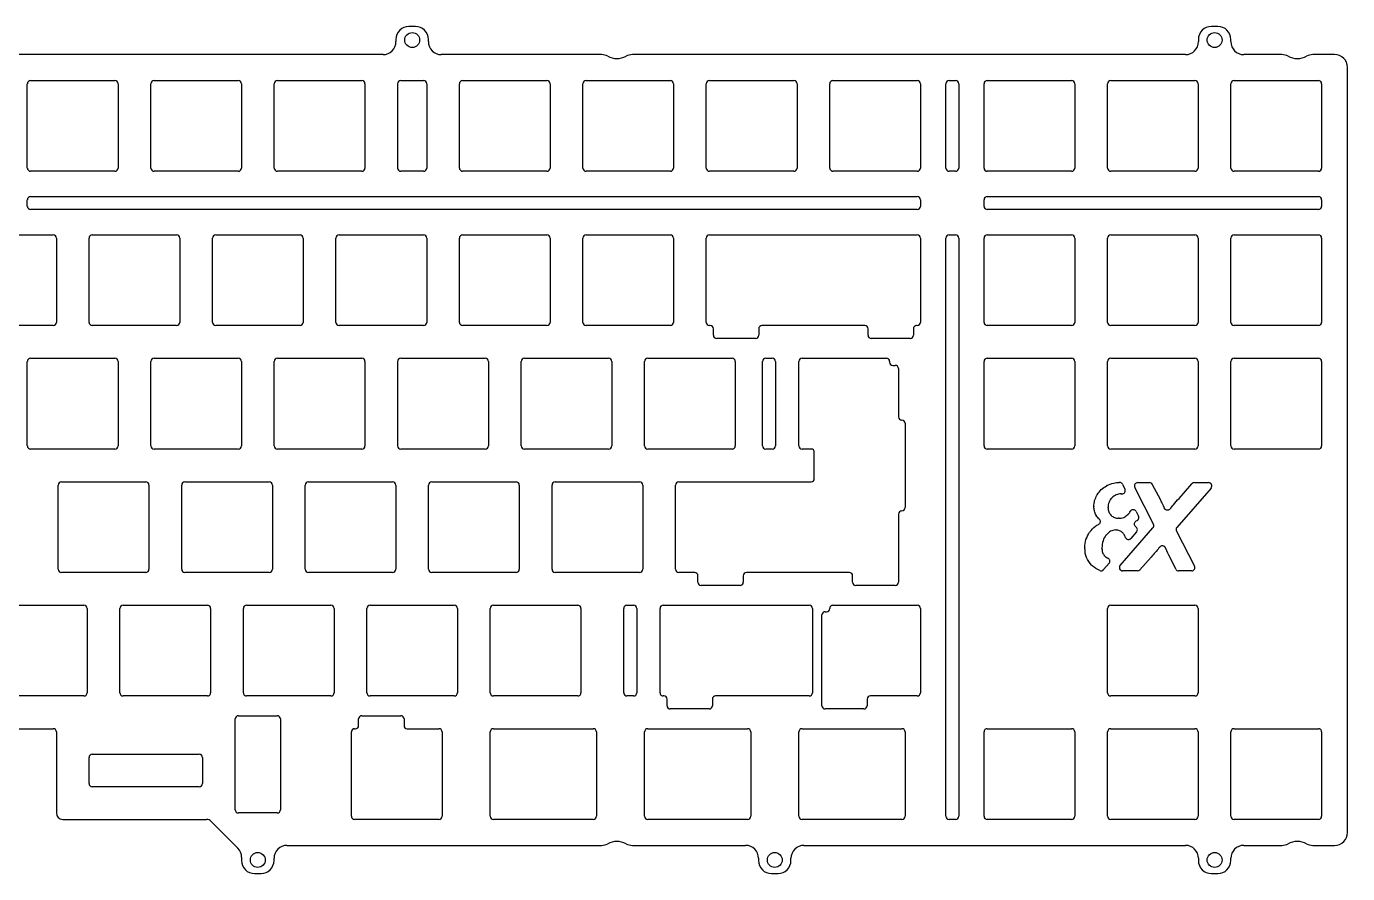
# Model space of a CAD drawing. Header units: centimetres. Extents: x 0 to 35.4, y -0.7 to 12.3.
# Drawn here: x 15.02 to 35.41, y -0.74 to 12.33 of the extents above; entities that cross this region are included whole.
import ezdxf

# ---------------------------------------------------------------- set-up
doc = ezdxf.new("R2010")
doc.units = ezdxf.units.CM
doc.header["$MEASUREMENT"] = 0
doc.layers.add('8xfullprettyfinal v1_Sketch1', color=7, linetype='Continuous')

msp = doc.modelspace()

# ---------------------------------------------------------------- linework, layer by layer
at = {"layer": '8xfullprettyfinal v1_Sketch1'}
for p, q in [((21.026, 12.334), (20.926, 12.334)), ((33.409, 12.334), (33.309, 12.334)), ((20.726, 12.134), (20.726, 12.099)), ((21.226, 12.099), (21.226, 12.134)), ((33.109, 12.134), (33.109, 12.099)), ((33.609, 12.099), (33.609, 12.134)), ((20.526, 11.899), (12.854, 11.899)), ((23.899, 11.899), (21.426, 11.899)), ((32.909, 11.899), (24.374, 11.899)), ((34.399, 11.899), (33.809, 11.899)), ((35.211, 11.899), (34.874, 11.899)), ((35.411, -0.102), (35.411, 11.699)), ((15.037, 10.149), (15.037, 11.449)), ((15.088, 11.499), (16.387, 11.499)), ((16.438, 11.449), (16.438, 10.149)), ((16.942, 10.149), (16.942, 11.449)), ((16.992, 11.499), (18.292, 11.499)), ((18.343, 11.449), (18.343, 10.149)), ((18.848, 10.149), (18.848, 11.449)), ((18.898, 11.499), (20.198, 11.499)), ((20.247, 11.449), (20.247, 10.149)), ((20.753, 10.149), (20.753, 11.449)), ((20.802, 11.499), (21.15, 11.499)), ((21.2, 11.449), (21.2, 10.149)), ((21.705, 10.149), (21.705, 11.449)), ((21.755, 11.499), (23.055, 11.499)), ((23.105, 11.449), (23.105, 10.149)), ((23.61, 10.149), (23.61, 11.449)), ((23.66, 11.499), (24.96, 11.499)), ((25.01, 11.449), (25.01, 10.149)), ((25.515, 10.149), (25.515, 11.449)), ((25.565, 11.499), (26.865, 11.499)), ((26.915, 11.449), (26.915, 10.149)), ((27.42, 10.149), (27.42, 11.449)), ((27.47, 11.499), (28.77, 11.499)), ((28.82, 11.449), (28.82, 10.149)), ((29.211, 10.149), (29.211, 11.449)), ((29.261, 11.499), (29.361, 11.499)), ((29.411, 11.449), (29.411, 10.149)), ((29.801, 10.149), (29.801, 11.449)), ((29.851, 11.499), (31.151, 11.499)), ((31.201, 11.449), (31.201, 10.149)), ((31.706, 10.149), (31.706, 11.449)), ((31.756, 11.499), (33.056, 11.499)), ((33.106, 11.449), (33.106, 10.149)), ((33.611, 10.149), (33.611, 11.449)), ((33.661, 11.499), (34.961, 11.499)), ((35.011, 11.449), (35.011, 10.149)), ((16.387, 10.099), (15.088, 10.099)), ((18.292, 10.099), (16.992, 10.099)), ((20.198, 10.099), (18.898, 10.099)), ((21.15, 10.099), (20.802, 10.099)), ((23.055, 10.099), (21.755, 10.099)), ((24.96, 10.099), (23.66, 10.099)), ((26.865, 10.099), (25.565, 10.099)), ((28.77, 10.099), (27.47, 10.099)), ((29.361, 10.099), (29.261, 10.099)), ((31.151, 10.099), (29.851, 10.099)), ((33.056, 10.099), (31.756, 10.099)), ((34.961, 10.099), (33.661, 10.099)), ((15.037, 9.558), (15.037, 9.658)), ((15.088, 9.708), (28.77, 9.708)), ((28.82, 9.658), (28.82, 9.558)), ((29.801, 9.558), (29.801, 9.658)), ((29.851, 9.708), (34.961, 9.708)), ((35.011, 9.658), (35.011, 9.558)), ((28.77, 9.508), (15.088, 9.508)), ((34.961, 9.508), (29.851, 9.508)), ((14.135, 9.118), (15.435, 9.118)), ((15.485, 9.068), (15.485, 7.768)), ((15.99, 7.768), (15.99, 9.068)), ((16.04, 9.118), (17.34, 9.118)), ((17.39, 9.068), (17.39, 7.768)), ((17.895, 7.768), (17.895, 9.068)), ((17.945, 9.118), (19.245, 9.118)), ((19.295, 9.068), (19.295, 7.768)), ((19.8, 7.768), (19.8, 9.068)), ((19.85, 9.118), (21.15, 9.118)), ((21.2, 9.068), (21.2, 7.768)), ((21.705, 7.768), (21.705, 9.068)), ((21.755, 9.118), (23.055, 9.118)), ((23.105, 9.068), (23.105, 7.768)), ((23.61, 7.768), (23.61, 9.068)), ((23.66, 9.118), (24.96, 9.118)), ((25.01, 9.068), (25.01, 7.768)), ((25.515, 7.768), (25.515, 9.068)), ((25.565, 9.118), (28.77, 9.118)), ((28.82, 9.068), (28.82, 7.768)), ((29.211, 0.148), (29.211, 9.068)), ((29.261, 9.118), (29.361, 9.118)), ((29.411, 9.068), (29.411, 0.148)), ((29.801, 7.768), (29.801, 9.068)), ((29.851, 9.118), (31.151, 9.118)), ((31.201, 9.068), (31.201, 7.768)), ((31.706, 7.768), (31.706, 9.068)), ((31.756, 9.118), (33.056, 9.118)), ((33.106, 9.068), (33.106, 7.768)), ((33.611, 7.768), (33.611, 9.068)), ((33.661, 9.118), (34.961, 9.118)), ((35.011, 9.068), (35.011, 7.768)), ((15.435, 7.718), (14.135, 7.718)), ((17.34, 7.718), (16.04, 7.718)), ((19.245, 7.718), (17.945, 7.718)), ((21.15, 7.718), (19.85, 7.718)), ((23.055, 7.718), (21.755, 7.718)), ((24.96, 7.718), (23.66, 7.718)), ((25.574, 7.718), (25.565, 7.718)), ((25.624, 7.568), (25.624, 7.668)), ((26.324, 7.668), (26.324, 7.568)), ((27.961, 7.718), (26.374, 7.718)), ((28.011, 7.568), (28.011, 7.668)), ((28.711, 7.668), (28.711, 7.568)), ((28.77, 7.718), (28.761, 7.718)), ((31.151, 7.718), (29.851, 7.718)), ((33.056, 7.718), (31.756, 7.718)), ((34.961, 7.718), (33.661, 7.718)), ((26.274, 7.518), (25.674, 7.518)), ((28.661, 7.518), (28.061, 7.518)), ((15.037, 5.863), (15.037, 7.163)), ((15.088, 7.213), (16.387, 7.213)), ((16.438, 7.163), (16.438, 5.863)), ((16.942, 5.863), (16.942, 7.163)), ((16.992, 7.213), (18.292, 7.213)), ((18.343, 7.163), (18.343, 5.863)), ((18.848, 5.863), (18.848, 7.163)), ((18.898, 7.213), (20.198, 7.213)), ((20.247, 7.163), (20.247, 5.863)), ((20.753, 5.863), (20.753, 7.163)), ((20.802, 7.213), (22.102, 7.213)), ((22.153, 7.163), (22.153, 5.863)), ((22.657, 5.863), (22.657, 7.163)), ((22.707, 7.213), (24.007, 7.213)), ((24.058, 7.163), (24.058, 5.863)), ((24.562, 5.863), (24.562, 7.163)), ((24.613, 7.213), (25.912, 7.213)), ((25.962, 7.163), (25.962, 5.863)), ((26.384, 5.863), (26.384, 7.163)), ((26.434, 7.213), (26.534, 7.213)), ((26.584, 7.163), (26.584, 5.863)), ((26.944, 5.863), (26.944, 7.163)), ((26.994, 7.213), (28.294, 7.213)), ((28.344, 7.163), (28.344, 7.154)), ((29.801, 5.863), (29.801, 7.163)), ((29.851, 7.213), (31.151, 7.213)), ((31.201, 7.163), (31.201, 5.863)), ((31.706, 5.863), (31.706, 7.163)), ((31.756, 7.213), (33.056, 7.213)), ((33.106, 7.163), (33.106, 5.863)), ((33.611, 5.863), (33.611, 7.163)), ((33.661, 7.213), (34.961, 7.213)), ((35.011, 7.163), (35.011, 5.863)), ((28.394, 7.104), (28.432, 7.104)), ((28.482, 7.054), (28.482, 6.31)), ((28.582, 6.21), (28.582, 4.91)), ((16.387, 5.813), (15.088, 5.813)), ((18.292, 5.813), (16.992, 5.813)), ((20.198, 5.813), (18.898, 5.813)), ((22.102, 5.813), (20.802, 5.813)), ((24.007, 5.813), (22.707, 5.813)), ((25.912, 5.813), (24.613, 5.813)), ((26.534, 5.813), (26.434, 5.813)), ((27.132, 5.813), (26.994, 5.813)), ((27.182, 5.358), (27.182, 5.763)), ((31.151, 5.813), (29.851, 5.813)), ((33.056, 5.813), (31.756, 5.813)), ((34.961, 5.813), (33.661, 5.813)), ((15.564, 5.308), (16.864, 5.308)), ((17.469, 5.308), (18.769, 5.308)), ((19.374, 5.308), (20.674, 5.308)), ((21.279, 5.308), (22.579, 5.308)), ((23.184, 5.308), (24.484, 5.308)), ((25.089, 5.308), (27.132, 5.308)), ((15.514, 3.958), (15.514, 5.258)), ((16.914, 5.258), (16.914, 3.958)), ((17.419, 3.958), (17.419, 5.258)), ((18.819, 5.258), (18.819, 3.958)), ((19.324, 3.958), (19.324, 5.258)), ((20.724, 5.258), (20.724, 3.958)), ((21.229, 3.958), (21.229, 5.258)), ((22.629, 5.258), (22.629, 3.958)), ((23.134, 3.958), (23.134, 5.258)), ((24.534, 5.258), (24.534, 3.958)), ((25.039, 3.958), (25.039, 5.258)), ((31.926, 5.121), (31.922, 5.122)), ((31.936, 5.271), (31.975, 5.194)), ((32.415, 4.653), (32.128, 5.222)), ((32.173, 5.295), (32.354, 5.295)), ((32.398, 5.268), (32.517, 5.04)), ((33.304, 5.212), (32.776, 4.604)), ((32.81, 5.052), (33.009, 5.278)), ((33.047, 5.295), (33.266, 5.295)), ((28.482, 4.81), (28.482, 3.758)), ((32.147, 4.85), (32.185, 4.776)), ((31.902, 4.017), (32.408, 4.598)), ((32.155, 4.536), (32.066, 4.435)), ((32.769, 4.548), (33.05, 4.008)), ((32.379, 4.146), (32.206, 3.951)), ((32.759, 3.962), (32.671, 4.139)), ((16.864, 3.908), (15.564, 3.908)), ((18.769, 3.908), (17.469, 3.908)), ((20.674, 3.908), (19.374, 3.908)), ((22.579, 3.908), (21.279, 3.908)), ((24.484, 3.908), (23.184, 3.908)), ((25.336, 3.908), (25.089, 3.908)), ((27.723, 3.908), (26.136, 3.908)), ((31.731, 4.05), (31.645, 3.952)), ((32.169, 3.934), (31.939, 3.934)), ((33.006, 3.934), (32.804, 3.934)), ((25.386, 3.758), (25.386, 3.858)), ((26.036, 3.708), (25.436, 3.708)), ((26.086, 3.858), (26.086, 3.758)), ((27.773, 3.758), (27.773, 3.858)), ((28.432, 3.708), (27.823, 3.708)), ((14.611, 3.403), (15.911, 3.403)), ((15.961, 3.353), (15.961, 2.053)), ((16.466, 2.053), (16.466, 3.353)), ((16.516, 3.403), (17.816, 3.403)), ((17.866, 3.353), (17.866, 2.053)), ((18.371, 2.053), (18.371, 3.353)), ((18.421, 3.403), (19.721, 3.403)), ((19.771, 3.353), (19.771, 2.053)), ((20.276, 2.053), (20.276, 3.353)), ((20.326, 3.403), (21.626, 3.403)), ((21.676, 3.353), (21.676, 2.053)), ((22.181, 2.053), (22.181, 3.353)), ((22.231, 3.403), (23.531, 3.403)), ((23.581, 3.353), (23.581, 2.053)), ((24.241, 2.053), (24.241, 3.353)), ((24.291, 3.403), (24.391, 3.403)), ((24.441, 3.353), (24.441, 2.053)), ((24.801, 2.053), (24.801, 3.353)), ((24.851, 3.403), (27.103, 3.403)), ((27.153, 3.353), (27.153, 2.053)), ((27.347, 3.303), (27.37, 3.303)), ((27.47, 3.403), (28.77, 3.403)), ((28.82, 3.353), (28.82, 2.053)), ((31.706, 2.053), (31.706, 3.353)), ((31.756, 3.403), (33.056, 3.403)), ((33.106, 3.353), (33.106, 2.053)), ((27.297, 1.853), (27.297, 3.253)), ((15.911, 2.003), (14.611, 2.003)), ((17.816, 2.003), (16.516, 2.003)), ((19.721, 2.003), (18.421, 2.003)), ((21.626, 2.003), (20.326, 2.003)), ((23.531, 2.003), (22.231, 2.003)), ((24.391, 2.003), (24.291, 2.003)), ((24.859, 2.003), (24.851, 2.003)), ((24.909, 1.853), (24.909, 1.953)), ((25.609, 1.953), (25.609, 1.853)), ((27.103, 2.003), (25.659, 2.003)), ((27.997, 1.953), (27.997, 1.853)), ((28.77, 2.003), (28.047, 2.003)), ((33.056, 2.003), (31.756, 2.003)), ((18.244, 0.248), (18.244, 1.648)), ((18.294, 1.698), (18.894, 1.698)), ((18.944, 1.648), (18.944, 0.248)), ((20.15, 1.548), (20.15, 1.648)), ((20.2, 1.698), (20.8, 1.698)), ((20.85, 1.648), (20.85, 1.548)), ((25.559, 1.803), (24.959, 1.803)), ((27.947, 1.803), (27.347, 1.803)), ((12.944, 1.498), (15.435, 1.498)), ((15.485, 1.448), (15.485, 0.198)), ((20.038, 0.148), (20.038, 1.448)), ((20.088, 1.498), (20.1, 1.498)), ((20.9, 1.498), (21.388, 1.498)), ((21.438, 1.448), (21.438, 0.148)), ((22.181, 0.148), (22.181, 1.448)), ((22.231, 1.498), (23.769, 1.498)), ((23.819, 1.448), (23.819, 0.148)), ((24.562, 0.148), (24.562, 1.448)), ((24.613, 1.498), (26.151, 1.498)), ((26.201, 1.448), (26.201, 0.148)), ((26.944, 0.148), (26.944, 1.448)), ((26.994, 1.498), (28.532, 1.498)), ((28.582, 1.448), (28.582, 0.148)), ((29.801, 0.148), (29.801, 1.448)), ((29.851, 1.498), (31.151, 1.498)), ((31.201, 1.448), (31.201, 0.148)), ((31.706, 0.148), (31.706, 1.448)), ((31.756, 1.498), (33.056, 1.498)), ((33.106, 1.448), (33.106, 0.148)), ((33.611, 0.148), (33.611, 1.448)), ((33.661, 1.498), (34.961, 1.498)), ((35.011, 1.448), (35.011, 0.148)), ((15.99, 0.653), (15.99, 1.053)), ((16.04, 1.103), (17.689, 1.103)), ((17.739, 1.053), (17.739, 0.653)), ((17.689, 0.603), (16.04, 0.603)), ((15.585, 0.098), (17.803, 0.098)), ((17.874, 0.068), (18.286, -0.344)), ((18.894, 0.198), (18.294, 0.198)), ((21.388, 0.098), (20.088, 0.098)), ((23.769, 0.098), (22.231, 0.098)), ((26.151, 0.098), (24.613, 0.098)), ((28.532, 0.098), (26.994, 0.098)), ((29.361, 0.098), (29.261, 0.098)), ((31.151, 0.098), (29.851, 0.098)), ((33.056, 0.098), (31.756, 0.098)), ((34.961, 0.098), (33.661, 0.098)), ((19.044, -0.302), (23.899, -0.302)), ((24.374, -0.302), (26.122, -0.302)), ((27.022, -0.302), (32.909, -0.302)), ((33.809, -0.302), (34.399, -0.302)), ((34.874, -0.302), (35.211, -0.302)), ((18.344, -0.485), (18.344, -0.537)), ((18.844, -0.537), (18.844, -0.502)), ((26.322, -0.502), (26.322, -0.537)), ((26.822, -0.537), (26.822, -0.502)), ((33.109, -0.502), (33.109, -0.537)), ((33.609, -0.537), (33.609, -0.502)), ((18.544, -0.737), (18.644, -0.737)), ((26.522, -0.737), (26.622, -0.737)), ((33.309, -0.737), (33.409, -0.737))]:
    msp.add_line(p, q, dxfattribs=at)
for centre in [(20.976, 12.124), (33.359, 12.124), (18.594, -0.527), (26.572, -0.527), (33.359, -0.527)]:
    msp.add_circle(centre, 0.115, dxfattribs=at)
for centre, radius, start, end in [((20.926, 12.134), 0.2, 90, 180), ((21.026, 12.134), 0.2, 0, 90), ((33.309, 12.134), 0.2, 90, 180), ((33.409, 12.134), 0.2, 360, 90), ((20.526, 12.099), 0.2, 270, 360), ((21.426, 12.099), 0.2, 180, 270), ((32.909, 12.099), 0.2, 270, 360), ((33.809, 12.099), 0.2, 180, 270), ((23.899, 11.699), 0.2, 61.6424, 90), ((24.136, 12.139), 0.3, 241.6424, 298.3576), ((24.374, 11.699), 0.2, 90, 118.3576), ((34.399, 11.699), 0.2, 61.6424, 90), ((34.636, 12.139), 0.3, 241.6424, 298.3576), ((34.874, 11.699), 0.2, 90, 118.3576), ((35.211, 11.699), 0.2, 0, 90), ((15.088, 11.449), 0.05, 90, 180), ((16.387, 11.449), 0.05, 360, 90), ((16.992, 11.449), 0.05, 90, 180), ((18.292, 11.449), 0.05, 360, 90), ((18.898, 11.449), 0.05, 90, 180), ((20.198, 11.449), 0.05, 360, 90), ((20.802, 11.449), 0.05, 90, 180), ((21.15, 11.449), 0.05, 0, 90), ((21.755, 11.449), 0.05, 90, 180), ((23.055, 11.449), 0.05, 360, 90), ((23.66, 11.449), 0.05, 90, 180), ((24.96, 11.449), 0.05, 360, 90), ((25.565, 11.449), 0.05, 90, 180), ((26.865, 11.449), 0.05, 360, 90), ((27.47, 11.449), 0.05, 90, 180), ((28.77, 11.449), 0.05, 360, 90), ((29.261, 11.449), 0.05, 90, 180), ((29.361, 11.449), 0.05, 360, 90), ((29.851, 11.449), 0.05, 90, 180), ((31.151, 11.449), 0.05, 360, 90), ((31.756, 11.449), 0.05, 90, 180), ((33.056, 11.449), 0.05, 360, 90), ((33.661, 11.449), 0.05, 90, 180), ((34.961, 11.449), 0.05, 360, 90), ((15.088, 10.149), 0.05, 180, 270), ((16.387, 10.149), 0.05, 270, 0), ((16.992, 10.149), 0.05, 180, 270), ((18.292, 10.149), 0.05, 270, 0), ((18.898, 10.149), 0.05, 180, 270), ((20.198, 10.149), 0.05, 270, 0), ((20.802, 10.149), 0.05, 180, 270), ((21.15, 10.149), 0.05, 270, 0), ((21.755, 10.149), 0.05, 180, 270), ((23.055, 10.149), 0.05, 270, 0), ((23.66, 10.149), 0.05, 180, 270), ((24.96, 10.149), 0.05, 270, 360), ((25.565, 10.149), 0.05, 180, 270), ((26.865, 10.149), 0.05, 270, 0), ((27.47, 10.149), 0.05, 180, 270), ((28.77, 10.149), 0.05, 270, 0), ((29.261, 10.149), 0.05, 180, 270), ((29.361, 10.149), 0.05, 270, 0), ((29.851, 10.149), 0.05, 180, 270), ((31.151, 10.149), 0.05, 270, 360), ((31.756, 10.149), 0.05, 180, 270), ((33.056, 10.149), 0.05, 270, 360), ((33.661, 10.149), 0.05, 180, 270), ((34.961, 10.149), 0.05, 270, 0), ((15.088, 9.658), 0.05, 90, 180), ((28.77, 9.658), 0.05, 360, 90), ((29.851, 9.658), 0.05, 90, 180), ((34.961, 9.658), 0.05, 360, 90), ((15.088, 9.558), 0.05, 180, 270), ((28.77, 9.558), 0.05, 270, 0), ((29.851, 9.558), 0.05, 180, 270), ((34.961, 9.558), 0.05, 270, 360), ((15.435, 9.068), 0.05, 0, 90), ((16.04, 9.068), 0.05, 90, 180), ((17.34, 9.068), 0.05, 0, 90), ((17.945, 9.068), 0.05, 90, 180), ((19.245, 9.068), 0.05, 360, 90), ((19.85, 9.068), 0.05, 90, 180), ((21.15, 9.068), 0.05, 360, 90), ((21.755, 9.068), 0.05, 90, 180), ((23.055, 9.068), 0.05, 360, 90), ((23.66, 9.068), 0.05, 90, 180), ((24.96, 9.068), 0.05, 360, 90), ((25.565, 9.068), 0.05, 90, 180), ((28.77, 9.068), 0.05, 360, 90), ((29.261, 9.068), 0.05, 90, 180), ((29.361, 9.068), 0.05, 360, 90), ((29.851, 9.068), 0.05, 90, 180), ((31.151, 9.068), 0.05, 0, 90), ((31.756, 9.068), 0.05, 90, 180), ((33.056, 9.068), 0.05, 360, 90), ((33.661, 9.068), 0.05, 90, 180), ((34.961, 9.068), 0.05, 0, 90), ((15.435, 7.768), 0.05, 270, 0), ((16.04, 7.768), 0.05, 180, 270), ((17.34, 7.768), 0.05, 270, 0), ((17.945, 7.768), 0.05, 180, 270), ((19.245, 7.768), 0.05, 270, 0), ((19.85, 7.768), 0.05, 180, 270), ((21.15, 7.768), 0.05, 270, 0), ((21.755, 7.768), 0.05, 180, 270), ((23.055, 7.768), 0.05, 270, 0), ((23.66, 7.768), 0.05, 180, 270), ((24.96, 7.768), 0.05, 270, 360), ((25.565, 7.768), 0.05, 180, 270), ((28.77, 7.768), 0.05, 270, 0), ((29.851, 7.768), 0.05, 180, 270), ((31.151, 7.768), 0.05, 270, 360), ((31.756, 7.768), 0.05, 180, 270), ((33.056, 7.768), 0.05, 270, 360), ((33.661, 7.768), 0.05, 180, 270), ((34.961, 7.768), 0.05, 270, 0), ((25.574, 7.668), 0.05, 0, 90), ((25.674, 7.568), 0.05, 180, 270), ((26.274, 7.568), 0.05, 270, 360), ((26.374, 7.668), 0.05, 90, 180), ((27.961, 7.668), 0.05, 0, 90), ((28.061, 7.568), 0.05, 180, 270), ((28.661, 7.568), 0.05, 270, 0), ((28.761, 7.668), 0.05, 90, 180), ((15.088, 7.163), 0.05, 90, 180), ((16.387, 7.163), 0.05, 360, 90), ((16.992, 7.163), 0.05, 90, 180), ((18.292, 7.163), 0.05, 360, 90), ((18.898, 7.163), 0.05, 90, 180), ((20.198, 7.163), 0.05, 360, 90), ((20.802, 7.163), 0.05, 90, 180), ((22.102, 7.163), 0.05, 360, 90), ((22.707, 7.163), 0.05, 90, 180), ((24.007, 7.163), 0.05, 360, 90), ((24.613, 7.163), 0.05, 90, 180), ((25.912, 7.163), 0.05, 360, 90), ((26.434, 7.163), 0.05, 90, 180), ((26.534, 7.163), 0.05, 360, 90), ((26.994, 7.163), 0.05, 90, 180), ((28.294, 7.163), 0.05, 0, 90), ((28.394, 7.154), 0.05, 180, 270), ((29.851, 7.163), 0.05, 90, 180), ((31.151, 7.163), 0.05, 0, 90), ((31.756, 7.163), 0.05, 90, 180), ((33.056, 7.163), 0.05, 360, 90), ((33.661, 7.163), 0.05, 90, 180), ((34.961, 7.163), 0.05, 0, 90), ((28.432, 7.054), 0.05, 0, 90), ((28.532, 6.31), 0.05, 180, 270), ((28.532, 6.21), 0.05, 360, 90), ((15.088, 5.863), 0.05, 180, 270), ((16.387, 5.863), 0.05, 270, 0), ((16.992, 5.863), 0.05, 180, 270), ((18.292, 5.863), 0.05, 270, 0), ((18.898, 5.863), 0.05, 180, 270), ((20.198, 5.863), 0.05, 270, 360), ((20.802, 5.863), 0.05, 180, 270), ((22.102, 5.863), 0.05, 270, 0), ((22.707, 5.863), 0.05, 180, 270), ((24.007, 5.863), 0.05, 270, 360), ((24.613, 5.863), 0.05, 180, 270), ((25.912, 5.863), 0.05, 270, 360), ((26.434, 5.863), 0.05, 180, 270), ((26.534, 5.863), 0.05, 270, 0), ((26.994, 5.863), 0.05, 180, 270), ((27.132, 5.763), 0.05, 360, 90), ((29.851, 5.863), 0.05, 180, 270), ((31.151, 5.863), 0.05, 270, 360), ((31.756, 5.863), 0.05, 180, 270), ((33.056, 5.863), 0.05, 270, 360), ((33.661, 5.863), 0.05, 180, 270), ((34.961, 5.863), 0.05, 270, 0), ((15.564, 5.258), 0.05, 90, 180), ((16.864, 5.258), 0.05, 360, 90), ((17.469, 5.258), 0.05, 90, 180), ((18.769, 5.258), 0.05, 360, 90), ((19.374, 5.258), 0.05, 90, 180), ((20.674, 5.258), 0.05, 0, 90), ((21.279, 5.258), 0.05, 90, 180), ((22.579, 5.258), 0.05, 360, 90), ((23.184, 5.258), 0.05, 90, 180), ((24.484, 5.258), 0.05, 360, 90), ((25.089, 5.258), 0.05, 90, 180), ((27.132, 5.358), 0.05, 270, 360), ((32.173, 5.245), 0.05, 90, 206.6916), ((32.354, 5.245), 0.05, 27.4744, 90), ((33.047, 5.245), 0.05, 90, 138.4893), ((33.266, 5.245), 0.05, 319.0038, 90), ((28.532, 4.91), 0.05, 270, 0), ((28.532, 4.81), 0.05, 90, 180), ((32.37, 4.63), 0.05, 318.9126, 26.6916), ((32.814, 4.571), 0.05, 139.0038, 207.4822), ((15.564, 3.958), 0.05, 180, 270), ((16.864, 3.958), 0.05, 270, 0), ((17.469, 3.958), 0.05, 180, 270), ((18.769, 3.958), 0.05, 270, 0), ((19.374, 3.958), 0.05, 180, 270), ((20.674, 3.958), 0.05, 270, 0), ((21.279, 3.958), 0.05, 180, 270), ((22.579, 3.958), 0.05, 270, 360), ((23.184, 3.958), 0.05, 180, 270), ((24.484, 3.958), 0.05, 270, 360), ((25.089, 3.958), 0.05, 180, 270), ((25.336, 3.858), 0.05, 360, 90), ((26.136, 3.858), 0.05, 90, 180), ((27.723, 3.858), 0.05, 0, 90), ((31.939, 3.984), 0.05, 138.9126, 270), ((32.169, 3.984), 0.05, 270, 318.4602), ((32.804, 3.984), 0.05, 206.4613, 270), ((33.006, 3.984), 0.05, 270, 27.4822), ((25.436, 3.758), 0.05, 180, 270), ((26.036, 3.758), 0.05, 270, 360), ((27.823, 3.758), 0.05, 180, 270), ((28.432, 3.758), 0.05, 270, 0), ((15.911, 3.353), 0.05, 360, 90), ((16.516, 3.353), 0.05, 90, 180), ((17.816, 3.353), 0.05, 0, 90), ((18.421, 3.353), 0.05, 90, 180), ((19.721, 3.353), 0.05, 0, 90), ((20.326, 3.353), 0.05, 90, 180), ((21.626, 3.353), 0.05, 360, 90), ((22.231, 3.353), 0.05, 90, 180), ((23.531, 3.353), 0.05, 360, 90), ((24.291, 3.353), 0.05, 90, 180), ((24.391, 3.353), 0.05, 360, 90), ((24.851, 3.353), 0.05, 90, 180), ((27.103, 3.353), 0.05, 360, 90), ((27.347, 3.253), 0.05, 90, 180), ((27.37, 3.353), 0.05, 270, 360), ((27.47, 3.353), 0.05, 90, 180), ((28.77, 3.353), 0.05, 360, 90), ((31.756, 3.353), 0.05, 90, 180), ((33.056, 3.353), 0.05, 360, 90), ((15.911, 2.053), 0.05, 270, 0), ((16.516, 2.053), 0.05, 180, 270), ((17.816, 2.053), 0.05, 270, 360), ((18.421, 2.053), 0.05, 180, 270), ((19.721, 2.053), 0.05, 270, 360), ((20.326, 2.053), 0.05, 180, 270), ((21.626, 2.053), 0.05, 270, 360), ((22.231, 2.053), 0.05, 180, 270), ((23.531, 2.053), 0.05, 270, 360), ((24.291, 2.053), 0.05, 180, 270), ((24.391, 2.053), 0.05, 270, 0), ((24.851, 2.053), 0.05, 180, 270), ((27.103, 2.053), 0.05, 270, 0), ((28.77, 2.053), 0.05, 270, 0), ((31.756, 2.053), 0.05, 180, 270), ((33.056, 2.053), 0.05, 270, 360), ((24.859, 1.953), 0.05, 360, 90), ((24.959, 1.853), 0.05, 180, 270), ((25.559, 1.853), 0.05, 270, 360), ((25.659, 1.953), 0.05, 90, 180), ((27.347, 1.853), 0.05, 180, 270), ((27.947, 1.853), 0.05, 270, 360), ((28.047, 1.953), 0.05, 90, 180), ((18.294, 1.648), 0.05, 90, 180), ((18.894, 1.648), 0.05, 0, 90), ((20.2, 1.648), 0.05, 90, 180), ((20.8, 1.648), 0.05, 360, 90), ((15.435, 1.448), 0.05, 0, 90), ((20.088, 1.448), 0.05, 90, 180), ((20.1, 1.548), 0.05, 270, 360), ((20.9, 1.548), 0.05, 180, 270), ((21.388, 1.448), 0.05, 0, 90), ((22.231, 1.448), 0.05, 90, 180), ((23.769, 1.448), 0.05, 0, 90), ((24.613, 1.448), 0.05, 90, 180), ((26.151, 1.448), 0.05, 360, 90), ((26.994, 1.448), 0.05, 90, 180), ((28.532, 1.448), 0.05, 360, 90), ((29.851, 1.448), 0.05, 90, 180), ((31.151, 1.448), 0.05, 0, 90), ((31.756, 1.448), 0.05, 90, 180), ((33.056, 1.448), 0.05, 360, 90), ((33.661, 1.448), 0.05, 90, 180), ((34.961, 1.448), 0.05, 360, 90), ((16.04, 1.053), 0.05, 90, 180), ((17.689, 1.053), 0.05, 360, 90), ((16.04, 0.653), 0.05, 180, 270), ((17.689, 0.653), 0.05, 270, 0), ((18.294, 0.248), 0.05, 180, 270), ((18.894, 0.248), 0.05, 270, 360), ((15.585, 0.198), 0.1, 180, 270), ((17.803, -0.002), 0.1, 45, 90), ((20.088, 0.148), 0.05, 180, 270), ((21.388, 0.148), 0.05, 270, 0), ((22.231, 0.148), 0.05, 180, 270), ((23.769, 0.148), 0.05, 270, 0), ((24.613, 0.148), 0.05, 180, 270), ((26.151, 0.148), 0.05, 270, 0), ((26.994, 0.148), 0.05, 180, 270), ((28.532, 0.148), 0.05, 270, 0), ((29.261, 0.148), 0.05, 180, 270), ((29.361, 0.148), 0.05, 270, 0), ((29.851, 0.148), 0.05, 180, 270), ((31.151, 0.148), 0.05, 270, 0), ((31.756, 0.148), 0.05, 180, 270), ((33.056, 0.148), 0.05, 270, 0), ((33.661, 0.148), 0.05, 180, 270), ((34.961, 0.148), 0.05, 270, 0), ((35.211, -0.102), 0.2, 270, 360), ((18.144, -0.485), 0.2, 0, 45), ((19.044, -0.502), 0.2, 90, 180), ((23.899, -0.102), 0.2, 270, 298.3576), ((24.136, -0.542), 0.3, 61.6424, 118.3576), ((24.374, -0.102), 0.2, 241.6424, 270), ((26.122, -0.502), 0.2, 360, 90), ((27.022, -0.502), 0.2, 90, 180), ((32.909, -0.502), 0.2, 360, 90), ((33.809, -0.502), 0.2, 90, 180), ((34.399, -0.102), 0.2, 270, 298.3576), ((34.636, -0.542), 0.3, 61.6424, 118.3576), ((34.874, -0.102), 0.2, 241.6424, 270), ((18.544, -0.537), 0.2, 180, 270), ((18.644, -0.537), 0.2, 270, 0), ((26.522, -0.537), 0.2, 180, 270), ((26.622, -0.537), 0.2, 270, 0), ((33.309, -0.537), 0.2, 180, 270), ((33.409, -0.537), 0.2, 270, 360)]:
    msp.add_arc(centre, radius, start, end, dxfattribs=at)
for points, knots in [([(31.496, 4.932), (31.498, 4.961), (31.504, 5.021), (31.53, 5.075), (31.544, 5.103)], [0.0034613, 0.0034613, 0.0034613, 0.0034613, 0.0887907, 0.1825412, 0.1825412, 0.1825412, 0.1825412]), ([(31.547, 5.109), (31.547, 5.108), (31.546, 5.107), (31.545, 5.105), (31.545, 5.104), (31.544, 5.103)], [0, 0, 0, 0, 0.003156365, 0.003156365, 0.00631273, 0.00631273, 0.00631273, 0.00631273]), ([(31.547, 5.109), (31.566, 5.137), (31.604, 5.193), (31.663, 5.228), (31.693, 5.246)], [0.003119, 0.003119, 0.003119, 0.003119, 0.1019029, 0.2054617, 0.2054617, 0.2054617, 0.2054617]), ([(31.699, 5.249), (31.698, 5.249), (31.697, 5.249), (31.695, 5.248), (31.694, 5.247), (31.693, 5.246)], [0, 0, 0, 0, 0.003265496, 0.003265496, 0.006530992, 0.006530992, 0.006530992, 0.006530992]), ([(31.699, 5.249), (31.732, 5.264), (31.793, 5.29), (31.859, 5.297), (31.888, 5.298)], [0.0032403, 0.0032403, 0.0032403, 0.0032403, 0.1132554, 0.2005904, 0.2005904, 0.2005904, 0.2005904]), ([(31.913, 5.122), (31.89, 5.119), (31.865, 5.117), (31.84, 5.106), (31.815, 5.096), (31.795, 5.079), (31.777, 5.064)], [0.0020947, 0.0020947, 0.0020947, 0.0020947, 0.0693889, 0.0693889, 0.0693889, 0.1375316, 0.1375316, 0.1375316, 0.1375316]), ([(31.936, 5.271), (31.933, 5.277), (31.929, 5.282), (31.919, 5.29), (31.913, 5.294), (31.901, 5.298), (31.895, 5.299), (31.888, 5.298)], [0, 0, 0, 0, 0.01953222, 0.01953222, 0.03906445, 0.03906445, 0.05845455, 0.05845455, 0.05845455, 0.05845455]), ([(31.913, 5.122), (31.915, 5.122), (31.916, 5.122), (31.919, 5.122), (31.92, 5.122), (31.922, 5.122)], [0, 0, 0, 0, 0.004333912, 0.004333912, 0.008667823, 0.008667823, 0.008667823, 0.008667823]), ([(31.926, 5.121), (31.933, 5.121), (31.939, 5.122), (31.952, 5.126), (31.957, 5.129), (31.967, 5.137), (31.971, 5.142), (31.978, 5.154), (31.979, 5.16), (31.98, 5.171), (31.98, 5.176), (31.978, 5.185), (31.977, 5.189), (31.975, 5.194)], [0, 0, 0, 0, 0.0195322, 0.0195322, 0.0390644, 0.0390644, 0.0585967, 0.0585967, 0.0781289, 0.0781289, 0.0920771, 0.0920771, 0.1060254, 0.1060254, 0.1060254, 0.1060254]), ([(31.496, 4.932), (31.496, 4.931), (31.496, 4.93), (31.496, 4.928), (31.496, 4.927), (31.496, 4.925)], [0, 0, 0, 0, 0.003492415, 0.003492415, 0.006984831, 0.006984831, 0.006984831, 0.006984831]), ([(31.53, 4.795), (31.52, 4.816), (31.5, 4.857), (31.497, 4.902), (31.496, 4.925)], [0.0036392, 0.0036392, 0.0036392, 0.0036392, 0.0703568, 0.1392314, 0.1392314, 0.1392314, 0.1392314]), ([(31.771, 5.057), (31.756, 5.038), (31.74, 5.018), (31.73, 4.993), (31.719, 4.966), (31.717, 4.94), (31.715, 4.915)], [0.0022265, 0.0022265, 0.0022265, 0.0022265, 0.0715974, 0.0715974, 0.0715974, 0.1428701, 0.1428701, 0.1428701, 0.1428701]), ([(31.715, 4.908), (31.715, 4.909), (31.715, 4.91), (31.715, 4.913), (31.715, 4.914), (31.715, 4.915)], [0, 0, 0, 0, 0.003739087, 0.003739087, 0.007478174, 0.007478174, 0.007478174, 0.007478174]), ([(31.715, 4.908), (31.716, 4.888), (31.717, 4.866), (31.726, 4.844), (31.734, 4.824), (31.746, 4.809), (31.757, 4.795)], [0.0017943, 0.0017943, 0.0017943, 0.0017943, 0.0586816, 0.0586816, 0.0586816, 0.1100654, 0.1100654, 0.1100654, 0.1100654]), ([(31.771, 5.057), (31.772, 5.058), (31.773, 5.059), (31.775, 5.061), (31.776, 5.063), (31.777, 5.064)], [0, 0, 0, 0, 0.004592342, 0.004592342, 0.009184684, 0.009184684, 0.009184684, 0.009184684]), ([(32.517, 5.039), (32.517, 5.039), (32.517, 5.039), (32.517, 5.04), (32.517, 5.04), (32.517, 5.04)], [0, 0, 0, 0, 0.000794446, 0.000794446, 0.001588892, 0.001588892, 0.001588892, 0.001588892]), ([(32.517, 5.039), (32.526, 5.021), (32.549, 4.973), (32.572, 4.926), (32.586, 4.896)], [0.0007945, 0.0007945, 0.0007945, 0.0007945, 0.0599597, 0.1588561, 0.1588561, 0.1588561, 0.1588561]), ([(32.669, 4.886), (32.665, 4.881), (32.66, 4.877), (32.649, 4.871), (32.642, 4.869), (32.63, 4.868), (32.623, 4.868), (32.61, 4.872), (32.605, 4.875), (32.597, 4.881), (32.594, 4.884), (32.589, 4.89), (32.588, 4.893), (32.586, 4.896)], [0, 0, 0, 0, 0.0195322, 0.0195322, 0.0390644, 0.0390644, 0.0585967, 0.0585967, 0.0781289, 0.0781289, 0.0892013, 0.0892013, 0.1002737, 0.1002737, 0.1002737, 0.1002737]), ([(32.669, 4.886), (32.688, 4.908), (32.734, 4.964), (32.781, 5.019), (32.81, 5.052)], [0.0780069, 0.0780069, 0.0780069, 0.0780069, 0.16324, 0.295665, 0.295665, 0.295665, 0.295665]), ([(31.53, 4.795), (31.53, 4.794), (31.531, 4.793), (31.532, 4.791), (31.533, 4.79), (31.533, 4.789)], [0, 0, 0, 0, 0.003670523, 0.003670523, 0.007341045, 0.007341045, 0.007341045, 0.007341045]), ([(31.579, 4.731), (31.578, 4.732), (31.561, 4.749), (31.547, 4.77), (31.533, 4.789)], [0.0758597, 0.0758597, 0.0758597, 0.0758597, 0.08061505, 0.1502417, 0.1502417, 0.1502417, 0.1502417]), ([(31.579, 4.731), (31.584, 4.726), (31.588, 4.721), (31.593, 4.709), (31.594, 4.702), (31.594, 4.689), (31.593, 4.683), (31.588, 4.671), (31.585, 4.666), (31.577, 4.657), (31.572, 4.654), (31.567, 4.651)], [0, 0, 0, 0, 0.01953222, 0.01953222, 0.03906445, 0.03906445, 0.05859667, 0.05859667, 0.07640274, 0.07640274, 0.09420881, 0.09420881, 0.09420881, 0.09420881]), ([(31.765, 4.787), (31.764, 4.788), (31.762, 4.789), (31.76, 4.792), (31.758, 4.793), (31.757, 4.795)], [0, 0, 0, 0, 0.00570432, 0.00570432, 0.01140864, 0.01140864, 0.01140864, 0.01140864]), ([(31.765, 4.787), (31.779, 4.776), (31.794, 4.763), (31.814, 4.755), (31.835, 4.746), (31.857, 4.745), (31.876, 4.744)], [0.0027489, 0.0027489, 0.0027489, 0.0027489, 0.053649, 0.053649, 0.053649, 0.108763, 0.108763, 0.108763, 0.108763]), ([(31.884, 4.744), (31.883, 4.744), (31.882, 4.744), (31.879, 4.744), (31.877, 4.744), (31.876, 4.744)], [0, 0, 0, 0, 0.004382562, 0.004382562, 0.008765123, 0.008765123, 0.008765123, 0.008765123]), ([(31.884, 4.744), (31.907, 4.746), (31.932, 4.749), (31.957, 4.759), (31.982, 4.77), (32.002, 4.787), (32.02, 4.802)], [0.0021223, 0.0021223, 0.0021223, 0.0021223, 0.0685019, 0.0685019, 0.0685019, 0.1378982, 0.1378982, 0.1378982, 0.1378982]), ([(32.026, 4.808), (32.025, 4.807), (32.024, 4.806), (32.022, 4.804), (32.021, 4.803), (32.02, 4.802)], [0, 0, 0, 0, 0.003982261, 0.003982261, 0.007964522, 0.007964522, 0.007964522, 0.007964522]), ([(32.147, 4.85), (32.145, 4.856), (32.141, 4.861), (32.131, 4.87), (32.125, 4.873), (32.113, 4.877), (32.106, 4.878), (32.093, 4.877), (32.087, 4.876), (32.077, 4.871), (32.072, 4.868), (32.065, 4.861), (32.062, 4.857), (32.06, 4.853)], [0, 0, 0, 0, 0.0195322, 0.0195322, 0.0390644, 0.0390644, 0.0585967, 0.0585967, 0.0781289, 0.0781289, 0.0928043, 0.0928043, 0.1074798, 0.1074798, 0.1074798, 0.1074798]), ([(32.138, 4.618), (32.133, 4.622), (32.129, 4.627), (32.124, 4.639), (32.122, 4.645), (32.121, 4.658), (32.122, 4.665), (32.126, 4.676), (32.129, 4.682), (32.136, 4.691), (32.141, 4.695), (32.146, 4.698)], [0, 0, 0, 0, 0.01953222, 0.01953222, 0.03906445, 0.03906445, 0.05859667, 0.05859667, 0.07647311, 0.07647311, 0.09434954, 0.09434954, 0.09434954, 0.09434954]), ([(32.169, 4.712), (32.174, 4.716), (32.179, 4.721), (32.186, 4.732), (32.188, 4.738), (32.19, 4.75), (32.19, 4.755), (32.189, 4.766), (32.187, 4.771), (32.185, 4.776)], [0, 0, 0, 0, 0.01953222, 0.01953222, 0.03906445, 0.03906445, 0.05531545, 0.05531545, 0.07156645, 0.07156645, 0.07156645, 0.07156645]), ([(31.356, 4.291), (31.359, 4.334), (31.365, 4.418), (31.408, 4.491), (31.43, 4.528)], [0.0036896, 0.0036896, 0.0036896, 0.0036896, 0.1305794, 0.2548192, 0.2548192, 0.2548192, 0.2548192]), ([(31.434, 4.534), (31.433, 4.533), (31.433, 4.532), (31.431, 4.53), (31.43, 4.529), (31.43, 4.528)], [0, 0, 0, 0, 0.004014993, 0.004014993, 0.008029986, 0.008029986, 0.008029986, 0.008029986]), ([(31.434, 4.534), (31.461, 4.566), (31.5, 4.612), (31.551, 4.643), (31.567, 4.651)], [0.0039612, 0.0039612, 0.0039612, 0.0039612, 0.1284219, 0.1825177, 0.1825177, 0.1825177, 0.1825177]), ([(31.683, 4.483), (31.684, 4.485), (31.685, 4.486), (31.687, 4.488), (31.688, 4.49), (31.689, 4.491)], [0, 0, 0, 0, 0.004765198, 0.004765198, 0.009530397, 0.009530397, 0.009530397, 0.009530397]), ([(31.828, 4.564), (31.802, 4.56), (31.748, 4.551), (31.709, 4.512), (31.689, 4.491)], [0.0053664, 0.0053664, 0.0053664, 0.0053664, 0.0810604, 0.166587, 0.166587, 0.166587, 0.166587]), ([(31.828, 4.564), (31.83, 4.564), (31.832, 4.564), (31.835, 4.564), (31.837, 4.564), (31.839, 4.564)], [0, 0, 0, 0, 0.00551902, 0.00551902, 0.01103804, 0.01103804, 0.01103804, 0.01103804]), ([(31.939, 4.524), (31.925, 4.535), (31.895, 4.558), (31.858, 4.562), (31.839, 4.564)], [0.0054227, 0.0054227, 0.0054227, 0.0054227, 0.0591492, 0.1156086, 0.1156086, 0.1156086, 0.1156086]), ([(31.939, 4.524), (31.94, 4.523), (31.942, 4.521), (31.944, 4.519), (31.946, 4.517), (31.947, 4.516)], [0, 0, 0, 0, 0.00553643, 0.00553643, 0.01107285, 0.01107285, 0.01107285, 0.01107285]), ([(31.98, 4.455), (31.979, 4.46), (31.972, 4.482), (31.958, 4.501), (31.947, 4.516)], [0.04772449, 0.04772449, 0.04772449, 0.04772449, 0.06342968, 0.11773683, 0.11773683, 0.11773683, 0.11773683]), ([(32.138, 4.618), (32.142, 4.614), (32.147, 4.609), (32.152, 4.604), (32.153, 4.603)], [0.07566471, 0.07566471, 0.07566471, 0.07566471, 0.09225085, 0.09672345, 0.09672345, 0.09672345, 0.09672345]), ([(32.155, 4.536), (32.159, 4.541), (32.162, 4.546), (32.167, 4.559), (32.167, 4.565), (32.167, 4.578), (32.165, 4.583), (32.161, 4.594), (32.157, 4.599), (32.153, 4.603)], [0, 0, 0, 0, 0.01953222, 0.01953222, 0.03906445, 0.03906445, 0.05655609, 0.05655609, 0.07404773, 0.07404773, 0.07404773, 0.07404773]), ([(31.356, 4.291), (31.356, 4.289), (31.356, 4.288), (31.356, 4.286), (31.356, 4.284), (31.356, 4.283)], [0, 0, 0, 0, 0.003739772, 0.003739772, 0.007479545, 0.007479545, 0.007479545, 0.007479545]), ([(31.461, 4.021), (31.431, 4.058), (31.369, 4.134), (31.36, 4.233), (31.356, 4.283)], [0.0055641, 0.0055641, 0.0055641, 0.0055641, 0.145996, 0.2945425, 0.2945425, 0.2945425, 0.2945425]), ([(31.683, 4.483), (31.665, 4.456), (31.627, 4.395), (31.623, 4.324), (31.621, 4.285)], [0.0046892, 0.0046892, 0.0046892, 0.0046892, 0.1019562, 0.2158626, 0.2158626, 0.2158626, 0.2158626]), ([(31.621, 4.28), (31.621, 4.281), (31.621, 4.281), (31.621, 4.283), (31.621, 4.284), (31.621, 4.285)], [0, 0, 0, 0, 0.002540229, 0.002540229, 0.005080458, 0.005080458, 0.005080458, 0.005080458]), ([(31.98, 4.455), (31.982, 4.449), (31.985, 4.443), (31.992, 4.433), (31.997, 4.428), (32.008, 4.421), (32.014, 4.419), (32.027, 4.417), (32.034, 4.417), (32.045, 4.42), (32.05, 4.422), (32.059, 4.427), (32.063, 4.431), (32.066, 4.435)], [0, 0, 0, 0, 0.0195322, 0.0195322, 0.0390644, 0.0390644, 0.0585967, 0.0585967, 0.0781289, 0.0781289, 0.0937799, 0.0937799, 0.1094309, 0.1094309, 0.1094309, 0.1094309]), ([(32.513, 4.304), (32.509, 4.299), (32.466, 4.245), (32.42, 4.193), (32.379, 4.146)], [0.0857011, 0.0857011, 0.0857011, 0.0857011, 0.1060028, 0.2933703, 0.2933703, 0.2933703, 0.2933703]), ([(32.513, 4.304), (32.517, 4.309), (32.522, 4.314), (32.533, 4.32), (32.54, 4.322), (32.553, 4.324), (32.559, 4.323), (32.572, 4.32), (32.578, 4.317), (32.586, 4.311), (32.589, 4.308), (32.594, 4.301), (32.597, 4.297), (32.598, 4.293)], [0, 0, 0, 0, 0.0195322, 0.0195322, 0.0390644, 0.0390644, 0.0585967, 0.0585967, 0.0781289, 0.0781289, 0.0908743, 0.0908743, 0.1036197, 0.1036197, 0.1036197, 0.1036197]), ([(32.671, 4.139), (32.648, 4.186), (32.623, 4.237), (32.6, 4.288), (32.598, 4.293)], [0, 0, 0, 0, 0.1543704, 0.1701483, 0.1701483, 0.1701483, 0.1701483]), ([(31.621, 4.28), (31.622, 4.257), (31.625, 4.216), (31.648, 4.183), (31.659, 4.168)], [0.002484, 0.002484, 0.002484, 0.002484, 0.0687534, 0.1230715, 0.1230715, 0.1230715, 0.1230715]), ([(31.667, 4.159), (31.666, 4.16), (31.664, 4.161), (31.661, 4.164), (31.66, 4.166), (31.659, 4.168)], [0, 0, 0, 0, 0.00625296, 0.00625296, 0.01250591, 0.01250591, 0.01250591, 0.01250591]), ([(31.667, 4.159), (31.681, 4.147), (31.695, 4.136), (31.712, 4.13), (31.712, 4.129)], [0.00613396, 0.00613396, 0.00613396, 0.00613396, 0.05808995, 0.05963231, 0.05963231, 0.05963231, 0.05963231]), ([(31.731, 4.05), (31.736, 4.055), (31.739, 4.061), (31.743, 4.073), (31.744, 4.08), (31.743, 4.093), (31.741, 4.099), (31.736, 4.111), (31.732, 4.116), (31.723, 4.124), (31.717, 4.127), (31.712, 4.129)], [0, 0, 0, 0, 0.01953222, 0.01953222, 0.03906445, 0.03906445, 0.05859667, 0.05859667, 0.07812889, 0.07812889, 0.09579202, 0.09579202, 0.09579202, 0.09579202]), ([(31.461, 4.021), (31.463, 4.019), (31.464, 4.018), (31.467, 4.015), (31.468, 4.014), (31.47, 4.013)], [0, 0, 0, 0, 0.00568336, 0.00568336, 0.01136672, 0.01136672, 0.01136672, 0.01136672]), ([(31.589, 3.938), (31.595, 3.936), (31.602, 3.934), (31.615, 3.935), (31.621, 3.936), (31.631, 3.94), (31.634, 3.942), (31.64, 3.946), (31.643, 3.949), (31.645, 3.952)], [0, 0, 0, 0, 0.01953222, 0.01953222, 0.03906445, 0.03906445, 0.0505263, 0.0505263, 0.06198816, 0.06198816, 0.06198816, 0.06198816])]:
    msp.add_open_spline(points, degree=3, knots=knots, dxfattribs=at)
for points in [[(32.026, 4.808), (32.037, 4.822), (32.05, 4.836), (32.06, 4.853)], [(32.169, 4.712), (32.161, 4.707), (32.154, 4.703), (32.146, 4.698)], [(31.589, 3.938), (31.546, 3.955), (31.508, 3.984), (31.47, 4.013)]]:
    msp.add_open_spline(points, degree=3, dxfattribs=at)

doc.saveas('drawing.dxf')
